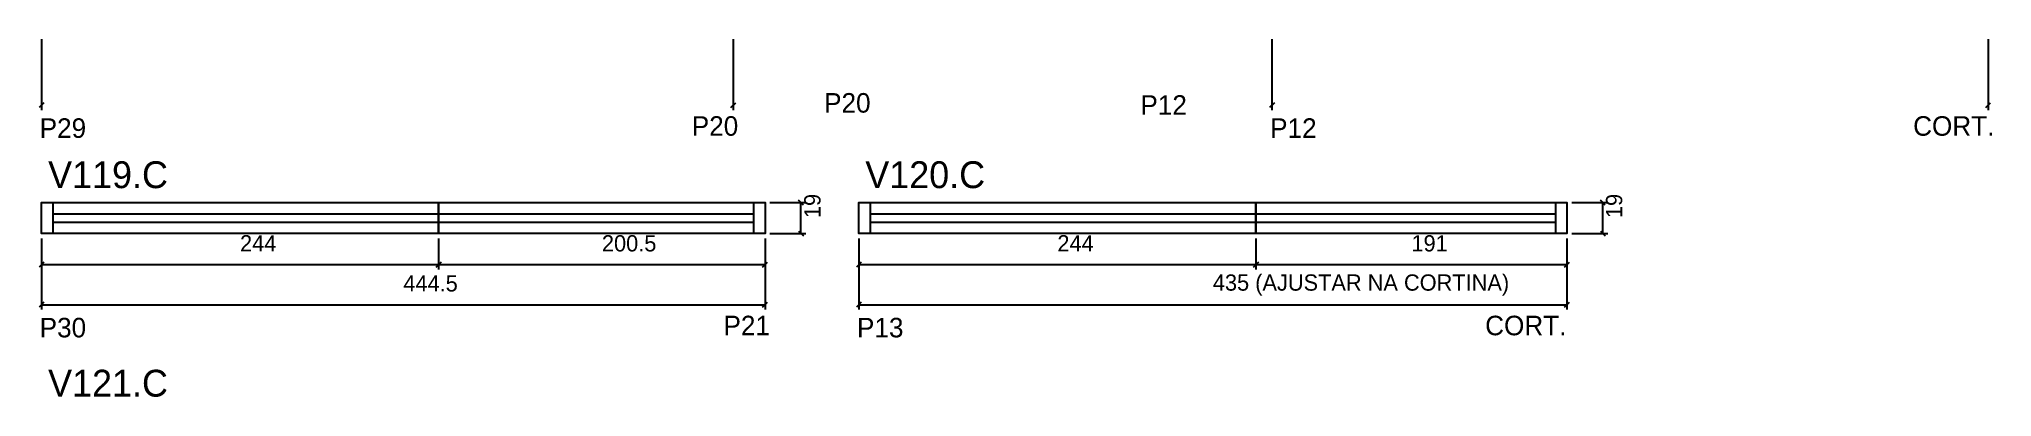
# Model space of a CAD drawing. Header units: metres. Extents: x 1672 to 2871, y 16659 to 16879.
import ezdxf

# ---------------------------------------------------------------- set-up
doc = ezdxf.new("R2010")
doc.units = ezdxf.units.M
for name, color, linetype in [('5', 7, 'Continuous'), ('COTA', 7, 'Continuous'), ('NOMENCLATURA', 7, 'Continuous'), ('Painéis', 7, 'Continuous'), ('SARR_2.2x7', 7, 'Continuous')]:
    doc.layers.add(name, color=color, linetype=linetype)

msp = doc.modelspace()

# ---------------------------------------------------------------- linework, layer by layer
at = {"layer": 'COTA', "color": 4, "lineweight": 25}
for p, q in [((1673.2, 16879.3), (1673.2, 16835.7)), ((2098.2, 16879.3), (2098.2, 16835.7)), ((2429.1, 16879.3), (2429.1, 16835.7)), ((2869.1, 16879.3), (2869.1, 16835.7)), ((2120.7, 16778.8), (2142.8, 16778.8)), ((2139.8, 16759.8), (2139.8, 16778.8)), ((2613.3, 16778.8), (2635.4, 16778.8)), ((2632.4, 16759.8), (2632.4, 16778.8)), ((2120.7, 16759.8), (2142.8, 16759.8)), ((2613.3, 16759.8), (2635.4, 16759.8)), ((1673.2, 16756.8), (1673.2, 16737.7)), ((1673.2, 16756.8), (1673.2, 16713.1)), ((1917.2, 16756.8), (1917.2, 16737.7)), ((1917.2, 16756.8), (1917.2, 16737.7)), ((2117.7, 16756.8), (2117.7, 16737.7)), ((2117.7, 16756.8), (2117.7, 16713.1)), ((2175.3, 16756.8), (2175.3, 16737.7)), ((2175.3, 16756.8), (2175.3, 16713.1)), ((2419.3, 16756.8), (2419.3, 16737.7)), ((2419.3, 16756.8), (2419.3, 16737.7)), ((2610.3, 16756.8), (2610.3, 16737.7)), ((2610.3, 16756.8), (2610.3, 16713.1)), ((1673.2, 16740.7), (1917.2, 16740.7)), ((1917.2, 16740.7), (2117.7, 16740.7)), ((2175.3, 16740.7), (2419.3, 16740.7)), ((2419.3, 16740.7), (2610.3, 16740.7)), ((1673.2, 16716.1), (2117.7, 16716.1)), ((2175.3, 16716.1), (2610.3, 16716.1))]:
    msp.add_line(p, q, dxfattribs=at)
at = {"layer": 'COTA', "color": 0, "lineweight": 25}
for p, q in [((1674.7, 16840.2), (1671.7, 16837.2)), ((2096.7, 16837.2), (2099.7, 16840.2)), ((2430.6, 16840.2), (2427.6, 16837.2)), ((2867.6, 16837.2), (2870.6, 16840.2)), ((2141.3, 16777.3), (2138.3, 16780.3)), ((2633.9, 16777.3), (2630.9, 16780.3)), ((2138.3, 16761.3), (2141.3, 16758.3)), ((2630.9, 16761.3), (2633.9, 16758.3)), ((1674.7, 16742.2), (1671.7, 16739.2)), ((1915.7, 16739.2), (1918.7, 16742.2)), ((1918.7, 16742.2), (1915.7, 16739.2)), ((2116.2, 16739.2), (2119.2, 16742.2)), ((2176.8, 16742.2), (2173.8, 16739.2)), ((2417.8, 16739.2), (2420.8, 16742.2)), ((2420.8, 16742.2), (2417.8, 16739.2)), ((2608.8, 16739.2), (2611.8, 16742.2)), ((1674.7, 16717.6), (1671.7, 16714.6)), ((2116.2, 16714.6), (2119.2, 16717.6)), ((2176.8, 16717.6), (2173.8, 16714.6)), ((2608.8, 16714.6), (2611.8, 16717.6))]:
    msp.add_line(p, q, dxfattribs=at)
at = {"layer": 'Painéis', "color": 200, "lineweight": 25}
for points in [[(1917.2, 16759.8), (1673.2, 16759.8), (1673.2, 16778.8), (1917.2, 16778.8)], [(1917.2, 16778.8), (2117.7, 16778.8), (2117.7, 16759.8), (1917.2, 16759.8)], [(2419.3, 16759.8), (2175.3, 16759.8), (2175.3, 16778.8), (2419.3, 16778.8)], [(2419.3, 16778.8), (2610.3, 16778.8), (2610.3, 16759.8), (2419.3, 16759.8)]]:
    msp.add_lwpolyline(points, close=True, dxfattribs=at)
at = {"layer": 'SARR_2.2x7', "color": 40, "lineweight": 25}
for p, q in [((1680.2, 16778.8), (1680.2, 16759.8)), ((1917.2, 16771.8), (1680.2, 16771.8)), ((2110.7, 16771.8), (1917.2, 16771.8)), ((2110.7, 16778.8), (2110.7, 16759.8)), ((2182.3, 16778.8), (2182.3, 16759.8)), ((2419.3, 16771.8), (2182.3, 16771.8)), ((2603.3, 16771.8), (2419.3, 16771.8)), ((2603.3, 16778.8), (2603.3, 16759.8)), ((1680.2, 16766.8), (1917.2, 16766.8)), ((1917.2, 16766.8), (2110.7, 16766.8)), ((2182.3, 16766.8), (2419.3, 16766.8)), ((2419.3, 16766.8), (2603.3, 16766.8))]:
    msp.add_line(p, q, dxfattribs=at)

# ---------------------------------------------------------------- texts
at = {"layer": '5', "color": 5, "lineweight": 25}
for s, p in [('P20', (2154, 16834.1)), ('P12', (2348.3, 16832.8)), ('P20', (2072.7, 16819.9)), ('CORT.', (2823, 16819.9)), ('P29', (1672.1, 16818.6)), ('P12', (2428, 16818.6)), ('P30', (1672.1, 16696)), ('P21', (2092.2, 16697.3)), ('P13', (2174.2, 16696)), ('CORT.', (2560.1, 16697.3))]:
    msp.add_text(s, height=12, rotation=360, dxfattribs=at).set_placement(p)
at = {"layer": 'COTA', "color": 240, "lineweight": 25}
for p in [(2151.8, 16769.3), (2644.3, 16769.3)]:
    msp.add_text('19', height=10, rotation=90, dxfattribs=at).set_placement(p)
for s, p in [('244', (1795.2, 16748.8)), ('200.5', (2017.5, 16748.8)), ('244', (2297.3, 16748.8)), ('191', (2514.8, 16748.8)), ('444.5', (1895.5, 16724.2)), ('435 (AJUSTAR NA CORTINA)', (2392.8, 16724.7))]:
    msp.add_text(s, height=10, dxfattribs=at).set_placement(p)
at = {"layer": 'NOMENCLATURA', "color": 7, "lineweight": 25}
for s, p in [('V119.C', (1677.3, 16787.7)), ('V120.C', (2179.3, 16787.7)), ('V121.C', (1677.3, 16659.6))]:
    msp.add_text(s, height=16.5, dxfattribs=at).set_placement(p)

doc.saveas('drawing.dxf')
